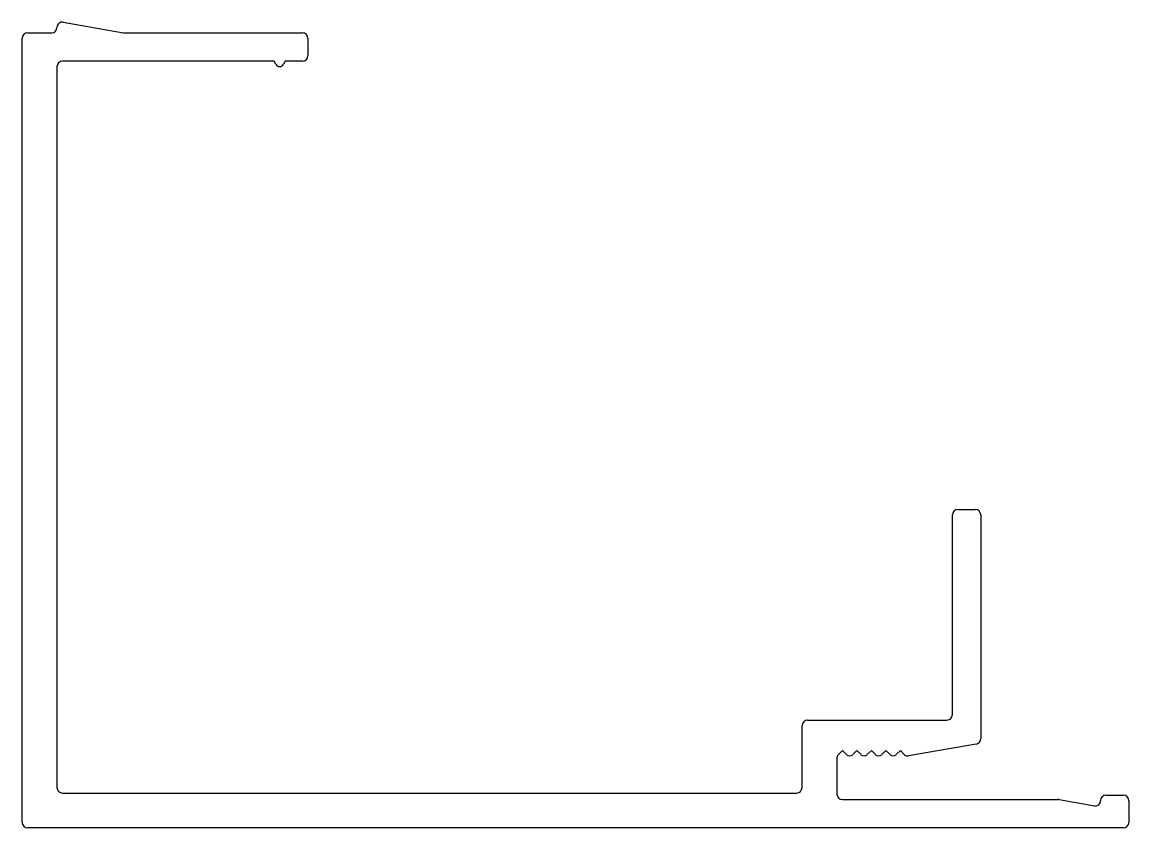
# Model space of a CAD drawing. Extents: x -22.3 to 28.5, y 7.9 to 44.9.
import ezdxf

# ---------------------------------------------------------------- set-up
doc = ezdxf.new("R2010")
doc.units = 0
doc.layers.get('0').update_dxf_attribs({"linetype": 'CONTINUOUS'})

msp = doc.modelspace()

# ---------------------------------------------------------------- linework, layer by layer
for p, q in [((-20.369, 44.86), (-17.599, 44.371)), ((-21.998, 44.371), (-20.893, 44.371)), ((-20.652, 44.613), (-20.652, 44.622)), ((-17.599, 44.371), (-9.386, 44.371)), ((-22.252, 8.122), (-22.252, 44.117)), ((-9.132, 44.117), (-9.132, 43.325)), ((-20.652, 42.817), (-20.652, 9.722)), ((-10.689, 43.071), (-20.398, 43.071)), ((-10.612, 42.931), (-10.689, 43.071)), ((-10.179, 43.071), (-10.255, 42.931)), ((-9.386, 43.071), (-10.179, 43.071)), ((20.702, 22.493), (21.494, 22.493)), ((20.448, 13.072), (20.448, 22.239)), ((21.748, 22.239), (21.748, 11.968)), ((13.802, 12.818), (20.194, 12.818)), ((13.548, 9.722), (13.548, 12.564)), ((21.538, 11.718), (18.43, 11.171)), ((15.398, 11.418), (15.207, 11.227)), ((15.587, 11.229), (15.398, 11.418)), ((16.064, 11.418), (15.874, 11.229)), ((16.253, 11.229), (16.064, 11.418)), ((16.729, 11.418), (16.54, 11.229)), ((16.918, 11.229), (16.729, 11.418)), ((17.395, 11.418), (17.206, 11.229)), ((17.584, 11.229), (17.395, 11.418)), ((18.061, 11.418), (17.871, 11.229)), ((18.251, 11.227), (18.061, 11.418)), ((15.148, 11.084), (15.148, 9.422)), ((-20.398, 9.468), (13.294, 9.468)), ((15.402, 9.168), (25.308, 9.168)), ((25.352, 9.164), (26.965, 8.88)), ((27.489, 9.368), (28.294, 9.368)), ((27.248, 9.117), (27.248, 9.126)), ((28.548, 9.114), (28.548, 8.122)), ((28.294, 7.868), (-21.998, 7.868))]:
    msp.add_line(p, q)
for centre, radius, start, end in [((-20.411, 44.622), 0.241, 80, 180), ((-21.998, 44.117), 0.254, 90, 180), ((-20.893, 44.613), 0.241, 270, 0), ((-9.386, 44.117), 0.254, 0, 90), ((-9.386, 43.325), 0.254, 270, 0), ((-20.398, 42.817), 0.254, 90, 180), ((-10.434, 43.028), 0.203, 208.5831, 331.4169), ((20.702, 22.239), 0.254, 90, 180), ((21.494, 22.239), 0.254, 0, 90), ((13.802, 12.564), 0.254, 90, 180), ((20.194, 13.072), 0.254, 270, 360), ((21.494, 11.968), 0.254, 279.9852, 360), ((15.351, 11.084), 0.203, 135, 180), ((15.731, 11.372), 0.203, 225, 315), ((16.396, 11.372), 0.203, 225, 315), ((17.062, 11.372), 0.203, 225, 315), ((17.728, 11.372), 0.203, 225, 315), ((18.395, 11.371), 0.203, 225, 279.9852), ((-20.398, 9.722), 0.254, 180, 270), ((13.294, 9.722), 0.254, 270, 0), ((15.402, 9.422), 0.254, 180, 270), ((25.308, 8.914), 0.254, 80, 90), ((27.489, 9.126), 0.241, 90, 180), ((28.294, 9.114), 0.254, 360, 90), ((27.007, 9.117), 0.241, 260, 360), ((-21.998, 8.122), 0.254, 180, 270), ((28.294, 8.122), 0.254, 270, 0)]:
    msp.add_arc(centre, radius, start, end)

doc.saveas('drawing.dxf')
